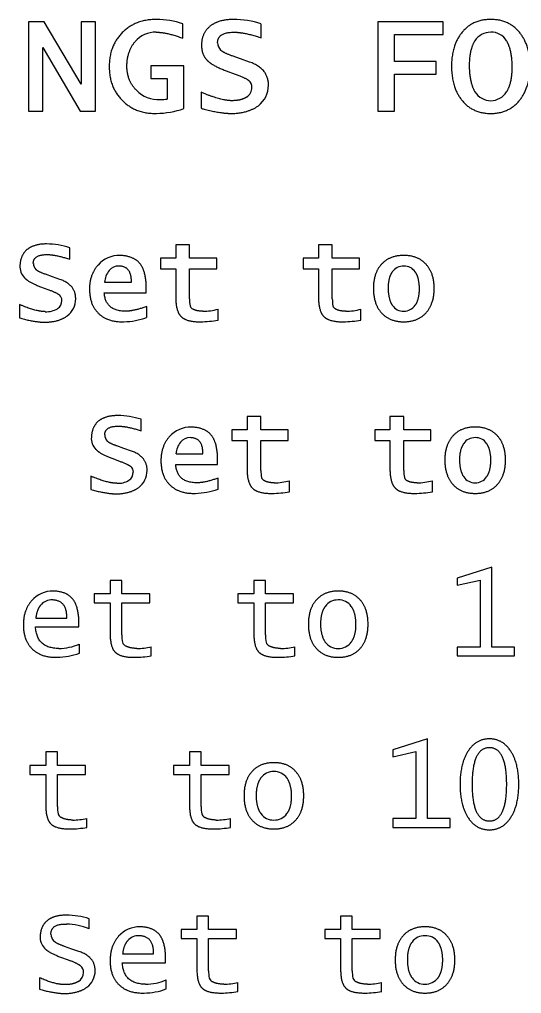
# Model space of a CAD drawing. Extents: x 49 to 1952, y 75 to 1350.
# Drawn here: x 1244.4 to 1311.7, y 980.8 to 1111.3 of the extents above; entities that cross this region are included whole.
import ezdxf

# ---------------------------------------------------------------- set-up
doc = ezdxf.new("R2010")
doc.units = 0
doc.header["$MEASUREMENT"] = 0
doc.layers.add('INSTRUCTIONS', color=98, linetype='Continuous')

msp = doc.modelspace()

# ---------------------------------------------------------------- linework, layer by layer
at = {"layer": 'INSTRUCTIONS'}
for p, q in [((1247.71, 1111), (1245.63, 1111)), ((1245.63, 1111), (1245.63, 1099)), ((1252.67, 1102.62), (1247.71, 1111)), ((1254.59, 1111), (1252.67, 1111)), ((1252.67, 1111), (1252.67, 1102.62)), ((1254.59, 1099), (1254.59, 1111)), ((1301.19, 1111), (1292.44, 1111)), ((1292.44, 1111), (1292.44, 1099)), ((1301.19, 1109.3), (1301.19, 1111)), ((1266.3, 1108.77), (1266.3, 1110.72)), ((1276.81, 1108.83), (1276.81, 1110.69)), ((1294.67, 1105.67), (1294.67, 1109.3)), ((1294.67, 1109.3), (1301.19, 1109.3)), ((1247.56, 1099), (1247.56, 1107.53)), ((1247.56, 1107.53), (1252.57, 1099)), ((1274.05, 1106.01), (1272.92, 1106.41)), ((1275.25, 1105.59), (1274.05, 1106.01)), ((1266.44, 1105.07), (1262, 1105.07)), ((1262, 1105.07), (1262, 1103.37)), ((1266.44, 1099.35), (1266.44, 1105.07)), ((1300.22, 1105.67), (1294.67, 1105.67)), ((1300.22, 1103.96), (1300.22, 1105.67)), ((1262, 1103.37), (1264.22, 1103.37)), ((1264.22, 1103.37), (1264.22, 1100.63)), ((1272.12, 1104.41), (1273.31, 1103.98)), ((1294.67, 1099), (1294.67, 1103.96)), ((1294.67, 1103.96), (1300.22, 1103.96)), ((1268.74, 1101.55), (1268.74, 1099.39)), ((1245.63, 1099), (1247.56, 1099)), ((1252.57, 1099), (1254.59, 1099)), ((1292.44, 1099), (1294.67, 1099)), ((1267.2, 1081.09), (1265.35, 1081.09)), ((1265.35, 1081.09), (1265.35, 1079.3)), ((1267.2, 1079.3), (1267.2, 1081.09)), ((1286.33, 1081.09), (1284.48, 1081.09)), ((1284.48, 1081.09), (1284.48, 1079.3)), ((1286.33, 1079.3), (1286.33, 1081.09)), ((1251.15, 1079.16), (1251.15, 1080.71)), ((1265.35, 1079.3), (1263.31, 1079.3)), ((1263.31, 1079.3), (1263.31, 1077.88)), ((1270.84, 1079.3), (1267.2, 1079.3)), ((1270.84, 1077.88), (1270.84, 1079.3)), ((1284.48, 1079.3), (1282.44, 1079.3)), ((1282.44, 1079.3), (1282.44, 1077.88)), ((1289.98, 1079.3), (1286.33, 1079.3)), ((1289.98, 1077.88), (1289.98, 1079.3)), ((1248.84, 1076.81), (1247.9, 1077.14)), ((1263.31, 1077.88), (1265.35, 1077.88)), ((1265.35, 1077.88), (1265.35, 1074.1)), ((1267.2, 1073.85), (1267.2, 1077.88)), ((1267.2, 1077.88), (1270.84, 1077.88)), ((1282.44, 1077.88), (1284.48, 1077.88)), ((1284.48, 1077.88), (1284.48, 1074.1)), ((1286.33, 1073.85), (1286.33, 1077.88)), ((1286.33, 1077.88), (1289.98, 1077.88)), ((1249.84, 1076.46), (1248.84, 1076.81)), ((1255.82, 1076.09), (1259.42, 1076.09)), ((1259.42, 1076.09), (1259.42, 1076.18)), ((1247.24, 1075.48), (1248.23, 1075.11)), ((1255.78, 1074.67), (1261.4, 1074.67)), ((1261.4, 1074.67), (1261.4, 1075.33)), ((1244.42, 1073.09), (1244.42, 1071.29)), ((1261.46, 1071.34), (1261.46, 1072.84)), ((1271.02, 1071), (1271.02, 1072.47)), ((1290.16, 1071), (1290.16, 1072.47)), ((1260.72, 1056.16), (1260.72, 1057.71)), ((1276.77, 1058.09), (1274.91, 1058.09)), ((1274.91, 1058.09), (1274.91, 1056.3)), ((1276.77, 1056.3), (1276.77, 1058.09)), ((1295.9, 1058.09), (1294.05, 1058.09)), ((1294.05, 1058.09), (1294.05, 1056.3)), ((1295.9, 1056.3), (1295.9, 1058.09)), ((1274.91, 1056.3), (1272.88, 1056.3)), ((1272.88, 1056.3), (1272.88, 1054.88)), ((1280.41, 1056.3), (1276.77, 1056.3)), ((1280.41, 1054.88), (1280.41, 1056.3)), ((1294.05, 1056.3), (1292.01, 1056.3)), ((1292.01, 1056.3), (1292.01, 1054.88)), ((1299.54, 1056.3), (1295.9, 1056.3)), ((1299.54, 1054.88), (1299.54, 1056.3)), ((1272.88, 1054.88), (1274.91, 1054.88)), ((1274.91, 1054.88), (1274.91, 1051.1)), ((1276.77, 1050.85), (1276.77, 1054.88)), ((1276.77, 1054.88), (1280.41, 1054.88)), ((1292.01, 1054.88), (1294.05, 1054.88)), ((1294.05, 1054.88), (1294.05, 1051.1)), ((1295.9, 1050.85), (1295.9, 1054.88)), ((1295.9, 1054.88), (1299.54, 1054.88)), ((1258.41, 1053.81), (1257.47, 1054.14)), ((1259.41, 1053.46), (1258.41, 1053.81)), ((1256.8, 1052.48), (1257.8, 1052.11)), ((1265.39, 1053.09), (1268.99, 1053.09)), ((1268.99, 1053.09), (1268.99, 1053.18)), ((1270.96, 1051.67), (1270.96, 1052.33)), ((1265.35, 1051.67), (1270.96, 1051.67)), ((1253.99, 1050.09), (1253.99, 1048.29)), ((1271.02, 1048.34), (1271.02, 1049.84)), ((1280.59, 1048), (1280.59, 1049.47)), ((1299.73, 1048), (1299.73, 1049.47)), ((1307.69, 1037.88), (1303.06, 1036.43)), ((1307.69, 1027.19), (1307.69, 1037.88)), ((1258.12, 1036.12), (1256.56, 1036.12)), ((1256.56, 1036.12), (1256.56, 1034.31)), ((1258.12, 1034.31), (1258.12, 1036.12)), ((1277.38, 1036.12), (1275.81, 1036.12)), ((1275.81, 1036.12), (1275.81, 1034.31)), ((1277.38, 1034.31), (1277.38, 1036.12)), ((1303.06, 1036.43), (1303.06, 1035.48)), ((1303.06, 1035.48), (1306.12, 1036.17)), ((1306.12, 1036.17), (1306.12, 1027.19)), ((1256.56, 1034.31), (1254.44, 1034.31)), ((1254.44, 1034.31), (1254.44, 1033.12)), ((1261.88, 1034.31), (1258.12, 1034.31)), ((1261.88, 1033.12), (1261.88, 1034.31)), ((1275.81, 1034.31), (1273.69, 1034.31)), ((1273.69, 1034.31), (1273.69, 1033.12)), ((1281.12, 1034.31), (1277.38, 1034.31)), ((1281.12, 1033.12), (1281.12, 1034.31)), ((1254.44, 1033.12), (1256.56, 1033.12)), ((1256.56, 1033.12), (1256.56, 1029.04)), ((1258.12, 1028.81), (1258.12, 1033.12)), ((1258.12, 1033.12), (1261.88, 1033.12)), ((1273.69, 1033.12), (1275.81, 1033.12)), ((1275.81, 1033.12), (1275.81, 1029.04)), ((1277.38, 1028.81), (1277.38, 1033.12)), ((1277.38, 1033.12), (1281.12, 1033.12)), ((1246.61, 1031.06), (1250.75, 1031.06)), ((1250.75, 1031.06), (1250.75, 1031.27)), ((1252.38, 1029.88), (1252.38, 1030.37)), ((1246.56, 1029.88), (1252.38, 1029.88)), ((1252.44, 1026.36), (1252.44, 1027.59)), ((1262.06, 1026.02), (1262.06, 1027.22)), ((1281.31, 1026.02), (1281.31, 1027.22)), ((1306.12, 1027.19), (1303.06, 1027.19)), ((1303.06, 1027.19), (1303.06, 1026)), ((1310.75, 1027.19), (1307.69, 1027.19)), ((1310.75, 1026), (1310.75, 1027.19)), ((1303.06, 1026), (1310.75, 1026)), ((1299.06, 1014.88), (1294.44, 1013.43)), ((1299.06, 1004.19), (1299.06, 1014.88)), ((1249.5, 1013.12), (1247.94, 1013.12)), ((1247.94, 1013.12), (1247.94, 1011.31)), ((1249.5, 1011.31), (1249.5, 1013.12)), ((1268.75, 1013.12), (1267.19, 1013.12)), ((1267.19, 1013.12), (1267.19, 1011.31)), ((1268.75, 1011.31), (1268.75, 1013.12)), ((1294.44, 1013.43), (1294.44, 1012.48)), ((1294.44, 1012.48), (1297.5, 1013.17)), ((1297.5, 1013.17), (1297.5, 1004.19)), ((1247.94, 1011.31), (1245.81, 1011.31)), ((1245.81, 1011.31), (1245.81, 1010.12)), ((1253.25, 1011.31), (1249.5, 1011.31)), ((1253.25, 1010.12), (1253.25, 1011.31)), ((1267.19, 1011.31), (1265.06, 1011.31)), ((1265.06, 1011.31), (1265.06, 1010.12)), ((1272.5, 1011.31), (1268.75, 1011.31)), ((1272.5, 1010.12), (1272.5, 1011.31)), ((1245.81, 1010.12), (1247.94, 1010.12)), ((1247.94, 1010.12), (1247.94, 1006.04)), ((1249.5, 1005.81), (1249.5, 1010.12)), ((1249.5, 1010.12), (1253.25, 1010.12)), ((1265.06, 1010.12), (1267.19, 1010.12)), ((1267.19, 1010.12), (1267.19, 1006.04)), ((1268.75, 1005.81), (1268.75, 1010.12)), ((1268.75, 1010.12), (1272.5, 1010.12)), ((1253.44, 1003.02), (1253.44, 1004.22)), ((1272.69, 1003.02), (1272.69, 1004.22)), ((1297.5, 1004.19), (1294.44, 1004.19)), ((1294.44, 1004.19), (1294.44, 1003)), ((1302.12, 1004.19), (1299.06, 1004.19)), ((1302.12, 1003), (1302.12, 1004.19)), ((1294.44, 1003), (1302.12, 1003)), ((1269.75, 991.12), (1268.19, 991.12)), ((1268.19, 991.12), (1268.19, 989.31)), ((1269.75, 989.31), (1269.75, 991.12)), ((1289, 991.12), (1287.44, 991.12)), ((1287.44, 991.12), (1287.44, 989.31)), ((1289, 989.31), (1289, 991.12)), ((1253.75, 989.41), (1253.75, 990.76)), ((1268.19, 989.31), (1266.06, 989.31)), ((1266.06, 989.31), (1266.06, 988.12)), ((1273.5, 989.31), (1269.75, 989.31)), ((1273.5, 988.12), (1273.5, 989.31)), ((1287.44, 989.31), (1285.31, 989.31)), ((1285.31, 989.31), (1285.31, 988.12)), ((1292.75, 989.31), (1289, 989.31)), ((1292.75, 988.12), (1292.75, 989.31)), ((1251.45, 986.71), (1250.46, 987.06)), ((1266.06, 988.12), (1268.19, 988.12)), ((1268.19, 988.12), (1268.19, 984.04)), ((1269.75, 983.81), (1269.75, 988.12)), ((1269.75, 988.12), (1273.5, 988.12)), ((1285.31, 988.12), (1287.44, 988.12)), ((1287.44, 988.12), (1287.44, 984.04)), ((1289, 983.81), (1289, 988.12)), ((1289, 988.12), (1292.75, 988.12)), ((1249.91, 985.64), (1250.94, 985.27)), ((1252.38, 986.39), (1251.45, 986.71)), ((1258.24, 986.06), (1262.38, 986.06)), ((1262.38, 986.06), (1262.38, 986.27)), ((1258.19, 984.88), (1264, 984.88)), ((1264, 984.88), (1264, 985.37)), ((1247.12, 982.86), (1247.12, 981.32)), ((1264.06, 981.36), (1264.06, 982.59)), ((1273.69, 981.02), (1273.69, 982.22)), ((1292.94, 981.02), (1292.94, 982.22))]:
    msp.add_line(p, q, dxfattribs=at)
for centre, radius, start, end in [((1262.77, 1100.21), 11.08, 71.4414, 90), ((1273.08, 1099.44), 11.86, 71.6519, 90), ((1262.72, 1105.84), 3.76, 90, 138.304), ((1307.56, 1107.04), 2.55, 90.271, 147.0393), ((1307.62, 1107.19), 2.41, 31.0007, 91.6609), ((1272.37, 1108.17), 1.41, 180, 224.6154), ((1263.13, 1104.86), 4.31, 224.8688, 271.8298), ((1273.94, 1102.23), 1.62, 303.7966, 358.7414), ((1274.43, 1102.24), 1.13, 357.9991, 50.3714), ((1274.31, 1102.48), 3.47, 307.4979, 0), ((1262.96, 1110.26), 9.71, 271.7964, 277.4671), ((1307.61, 1103), 2.59, 213.028, 268.7911), ((1307.49, 1103.01), 2.6, 271.2935, 326.9032), ((1262.53, 1110.92), 12.22, 271.0951, 288.6927), ((1248.04, 1071.33), 9.88, 71.6519, 90), ((1257.8, 1075.84), 3.83, 88.7873, 138.2848), ((1246.63, 1078.18), 2.16, 175.8583, 224.6436), ((1247.45, 1078.61), 1.17, 180, 224.6154), ((1258.59, 1075.91), 2.77, 141.1136, 176.3547), ((1257.68, 1076.64), 1.61, 87.6638, 141.1136), ((1295.88, 1076.38), 1.87, 89.3276, 144.2611), ((1295.96, 1076.46), 1.79, 34.3902, 91.8634), ((1248.88, 1073.59), 1.22, 300.6945, 1.8435), ((1249.16, 1073.66), 0.942, 357.9991, 50.3714), ((1249.06, 1073.86), 2.89, 307.4979, 0), ((1272.83, 1073.85), 5.64, 180, 189.6099), ((1291.97, 1073.85), 5.64, 180, 189.6099), ((1248.03, 1075.02), 2.89, 266.9934, 300.6945), ((1267.98, 1073.14), 0.745, 198.343, 236.9446), ((1268.98, 1079.97), 7.77, 270, 285.2283), ((1287.12, 1073.14), 0.745, 198.343, 236.9446), ((1288.12, 1079.97), 7.77, 270, 285.2283), ((1295.85, 1073.99), 1.79, 213.9957, 271.4824), ((1295.89, 1074.1), 1.9, 270.4156, 324.2645), ((1258.15, 1080.73), 9.95, 271.4837, 289.394), ((1268.56, 1084.61), 13.83, 270.4896, 280.2891), ((1287.69, 1084.61), 13.83, 270.4896, 280.2891), ((1257.6, 1048.33), 9.88, 71.6519, 90), ((1267.37, 1052.84), 3.83, 88.7873, 138.2848), ((1256.2, 1055.18), 2.16, 175.8583, 224.6436), ((1257.01, 1055.61), 1.17, 180, 224.6154), ((1267.25, 1053.64), 1.61, 87.6638, 141.1136), ((1305.45, 1053.38), 1.87, 89.3276, 144.2611), ((1305.53, 1053.46), 1.79, 34.3902, 91.8634), ((1268.15, 1052.91), 2.77, 141.1136, 176.3547), ((1258.73, 1050.66), 0.942, 357.9991, 50.3714), ((1258.44, 1050.59), 1.22, 300.6945, 1.8435), ((1258.63, 1050.86), 2.89, 307.4979, 0), ((1282.4, 1050.85), 5.64, 180, 189.6099), ((1277.55, 1050.14), 0.745, 198.343, 236.9446), ((1301.54, 1050.85), 5.64, 180, 189.6099), ((1296.69, 1050.14), 0.745, 198.343, 236.9446), ((1305.42, 1050.99), 1.79, 213.9957, 271.4824), ((1305.46, 1051.1), 1.9, 270.4156, 324.2645), ((1257.6, 1052.02), 2.89, 266.9934, 300.6945), ((1267.72, 1057.73), 9.95, 271.4837, 289.394), ((1278.55, 1056.97), 7.77, 270, 285.2283), ((1297.69, 1056.97), 7.77, 270, 285.2283), ((1278.12, 1061.61), 13.83, 270.4896, 280.2891), ((1297.26, 1061.61), 13.83, 270.4896, 280.2891), ((1248.9, 1030.9), 3.79, 89.3737, 138.4033), ((1248.75, 1031.55), 1.95, 88.1343, 137.9456), ((1287.07, 1031.4), 2.1, 88.6177, 143.8182), ((1287.21, 1031.46), 2.04, 35.3177, 92.2465), ((1263.65, 1028.81), 5.53, 180, 190.3432), ((1282.9, 1028.81), 5.53, 180, 190.3432), ((1249.69, 1033.64), 6.64, 270, 294.4094), ((1259.09, 1028.15), 0.937, 200.2742, 238.3883), ((1278.34, 1028.15), 0.937, 200.2742, 238.3883), ((1287.04, 1029.04), 2.04, 215.3177, 272.2465), ((1287.18, 1029.1), 2.1, 268.6177, 323.8182), ((1249.31, 1035.03), 9.22, 271.1489, 289.8449), ((1260.15, 1035.45), 8.45, 270, 283.0661), ((1279.4, 1035.45), 8.45, 270, 283.0661), ((1259.77, 1038.48), 12.67, 270.2157, 280.4249), ((1279.02, 1038.48), 12.67, 270.2157, 280.4249), ((1278.45, 1008.4), 2.1, 88.6177, 143.8182), ((1278.58, 1008.46), 2.04, 35.3177, 92.2465), ((1255.03, 1005.81), 5.53, 180, 190.3432), ((1274.28, 1005.81), 5.53, 180, 190.3432), ((1250.47, 1005.15), 0.937, 200.2742, 238.3883), ((1251.53, 1012.45), 8.45, 270, 283.0661), ((1269.72, 1005.15), 0.937, 200.2742, 238.3883), ((1270.78, 1012.45), 8.45, 270, 283.0661), ((1278.42, 1006.04), 2.04, 215.3177, 272.2465), ((1278.55, 1006.1), 2.1, 268.6177, 323.8182), ((1251.15, 1015.48), 12.67, 270.2157, 280.4249), ((1270.4, 1015.48), 12.67, 270.2157, 280.4249), ((1250.7, 981.5), 9.75, 71.7722, 90), ((1250.45, 981.5), 8.57, 67.3555, 88.1978), ((1260.53, 985.9), 3.79, 89.3737, 138.4033), ((1249.25, 988.28), 2.07, 176.1041, 224.7663), ((1249.9, 988.69), 1.27, 180, 226.1246), ((1260.38, 986.55), 1.95, 88.1343, 137.9456), ((1298.7, 986.4), 2.1, 88.6177, 143.8182), ((1298.83, 986.46), 2.04, 35.3177, 92.2465), ((1251.87, 983.61), 1.13, 357.4593, 49.976), ((1251.65, 983.55), 1.35, 299.9226, 0.5163), ((1251.79, 983.8), 2.77, 306.7994, 0), ((1275.28, 983.81), 5.53, 180, 190.3432), ((1294.53, 983.81), 5.53, 180, 190.3432), ((1261.32, 988.64), 6.64, 270, 294.4094), ((1270.72, 983.15), 0.937, 200.2742, 238.3883), ((1271.78, 990.45), 8.45, 270, 283.0661), ((1289.97, 983.15), 0.937, 200.2742, 238.3883), ((1291.03, 990.45), 8.45, 270, 283.0661), ((1298.67, 984.04), 2.04, 215.3177, 272.2465), ((1298.8, 984.1), 2.1, 268.6177, 323.8182), ((1260.93, 990.03), 9.22, 271.1489, 289.8449), ((1271.4, 993.48), 12.67, 270.2157, 280.4249), ((1290.65, 993.48), 12.67, 270.2157, 280.4249)]:
    msp.add_arc(centre, radius, start, end, dxfattribs=at)
for points in [[(1262.77, 1111.3), (1259.93, 1111.3), (1258.19, 1109.53)], [(1273.08, 1111.3), (1271.06, 1111.3), (1269.94, 1110.38)], [(1307.56, 1111.3), (1305.12, 1111.3), (1303.71, 1109.58)], [(1311.4, 1109.58), (1309.98, 1111.3), (1307.56, 1111.3)], [(1269.94, 1110.38), (1268.81, 1109.47), (1268.81, 1107.85)], [(1258.19, 1109.53), (1256.44, 1107.77), (1256.44, 1104.98)], [(1262.72, 1109.59), (1264.23, 1109.59), (1266.3, 1108.77)], [(1270.96, 1108.17), (1270.96, 1109.59), (1273.13, 1109.59)], [(1273.13, 1109.59), (1274.6, 1109.59), (1276.81, 1108.83)], [(1303.71, 1109.58), (1302.3, 1107.86), (1302.3, 1105.04)], [(1305.42, 1108.43), (1304.67, 1107.27), (1304.67, 1105.04)], [(1310.44, 1105.04), (1310.4, 1107.23), (1309.68, 1108.43)], [(1312.81, 1105.04), (1312.81, 1107.86), (1311.4, 1109.58)], [(1258.81, 1105.11), (1258.84, 1107.06), (1259.92, 1108.34)], [(1268.81, 1107.85), (1268.81, 1106.59), (1269.55, 1105.84)], [(1272.92, 1106.41), (1271.77, 1106.81), (1271.37, 1107.18)], [(1269.55, 1105.84), (1270.29, 1105.08), (1272.12, 1104.41)], [(1256.44, 1104.98), (1256.44, 1102.19), (1258.2, 1100.45)], [(1260.08, 1101.82), (1258.81, 1103.09), (1258.81, 1105.11)], [(1277.78, 1102.48), (1277.78, 1104.71), (1275.25, 1105.59)], [(1302.3, 1105.04), (1302.3, 1102.16), (1303.72, 1100.43)], [(1304.67, 1105.04), (1304.72, 1102.8), (1305.43, 1101.59)], [(1309.67, 1101.59), (1310.44, 1102.77), (1310.44, 1105.04)], [(1311.39, 1100.43), (1312.81, 1102.16), (1312.81, 1105.04)], [(1273.31, 1103.98), (1274.74, 1103.45), (1275.15, 1103.11)], [(1272.89, 1100.41), (1271.39, 1100.41), (1268.74, 1101.55)], [(1274.84, 1100.89), (1274.12, 1100.41), (1272.89, 1100.41)], [(1258.2, 1100.45), (1259.96, 1098.65), (1262.76, 1098.7)], [(1268.74, 1099.39), (1271.3, 1098.7), (1272.83, 1098.7)], [(1272.83, 1098.7), (1275.04, 1098.73), (1276.42, 1099.73)], [(1303.72, 1100.43), (1305.14, 1098.7), (1307.56, 1098.7)], [(1307.56, 1098.7), (1309.97, 1098.7), (1311.39, 1100.43)], [(1248.04, 1081.21), (1246.35, 1081.21), (1245.42, 1080.45)], [(1245.42, 1080.45), (1244.55, 1079.69), (1244.48, 1078.34)], [(1246.27, 1078.61), (1246.27, 1079.79), (1248.08, 1079.79)], [(1248.08, 1079.79), (1249.3, 1079.79), (1251.15, 1079.16)], [(1260.55, 1078.59), (1259.69, 1079.61), (1257.88, 1079.67)], [(1295.9, 1079.67), (1293.99, 1079.67), (1292.91, 1078.48)], [(1298.89, 1078.48), (1297.81, 1079.67), (1295.9, 1079.67)], [(1254.94, 1078.39), (1253.8, 1077.11), (1253.8, 1075.17)], [(1261.4, 1075.33), (1261.4, 1077.52), (1260.55, 1078.59)], [(1292.91, 1078.48), (1291.83, 1077.29), (1291.83, 1075.26)], [(1299.98, 1075.26), (1299.98, 1077.28), (1298.89, 1078.48)], [(1247.9, 1077.14), (1246.95, 1077.47), (1246.61, 1077.78)], [(1259.42, 1076.18), (1259.42, 1078.2), (1257.75, 1078.25)], [(1294.36, 1077.47), (1293.8, 1076.69), (1293.8, 1075.26)], [(1298, 1075.26), (1297.98, 1076.68), (1297.44, 1077.47)], [(1245.1, 1076.67), (1245.71, 1076.04), (1247.24, 1075.48)], [(1251.95, 1073.86), (1251.96, 1075.72), (1249.84, 1076.46)], [(1248.23, 1075.11), (1249.42, 1074.67), (1249.76, 1074.39)], [(1253.8, 1075.17), (1253.8, 1073.06), (1255, 1071.92)], [(1258.62, 1072.2), (1255.93, 1072.2), (1255.78, 1074.67)], [(1291.83, 1075.26), (1291.83, 1073.18), (1292.91, 1071.98)], [(1293.8, 1075.26), (1293.83, 1073.79), (1294.37, 1072.99)], [(1297.43, 1072.99), (1298, 1073.78), (1298, 1075.26)], [(1298.89, 1071.98), (1299.98, 1073.19), (1299.98, 1075.26)], [(1247.88, 1072.14), (1246.62, 1072.14), (1244.42, 1073.09)], [(1265.35, 1074.1), (1265.35, 1072.19), (1266.06, 1071.49)], [(1284.48, 1074.1), (1284.48, 1072.19), (1285.19, 1071.49)], [(1255, 1071.92), (1256.2, 1070.72), (1258.41, 1070.78)], [(1261.46, 1072.84), (1259.78, 1072.2), (1258.62, 1072.2)], [(1268.98, 1072.2), (1268.06, 1072.2), (1267.58, 1072.52)], [(1288.12, 1072.2), (1287.2, 1072.2), (1286.71, 1072.52)], [(1292.91, 1071.98), (1294, 1070.78), (1295.9, 1070.78)], [(1295.9, 1070.78), (1297.8, 1070.78), (1298.89, 1071.98)], [(1244.42, 1071.29), (1246.55, 1070.72), (1247.83, 1070.72)], [(1247.83, 1070.72), (1249.67, 1070.74), (1250.82, 1071.57)], [(1266.06, 1071.49), (1266.77, 1070.76), (1268.67, 1070.78)], [(1285.19, 1071.49), (1285.9, 1070.76), (1287.81, 1070.78)], [(1254.98, 1057.45), (1254.12, 1056.69), (1254.05, 1055.34)], [(1257.6, 1058.21), (1255.92, 1058.21), (1254.98, 1057.45)], [(1255.84, 1055.61), (1255.84, 1056.79), (1257.65, 1056.79)], [(1257.65, 1056.79), (1258.87, 1056.79), (1260.72, 1056.16)], [(1270.11, 1055.59), (1269.26, 1056.61), (1267.45, 1056.67)], [(1305.47, 1056.67), (1303.56, 1056.67), (1302.48, 1055.48)], [(1308.46, 1055.48), (1307.38, 1056.67), (1305.47, 1056.67)], [(1264.51, 1055.39), (1263.37, 1054.11), (1263.37, 1052.17)], [(1268.99, 1053.18), (1268.99, 1055.2), (1267.32, 1055.25)], [(1270.96, 1052.33), (1270.96, 1054.52), (1270.11, 1055.59)], [(1302.48, 1055.48), (1301.4, 1054.29), (1301.4, 1052.26)], [(1309.54, 1052.26), (1309.54, 1054.28), (1308.46, 1055.48)], [(1254.67, 1053.67), (1255.28, 1053.04), (1256.8, 1052.48)], [(1257.47, 1054.14), (1256.51, 1054.47), (1256.18, 1054.78)], [(1303.93, 1054.47), (1303.37, 1053.69), (1303.37, 1052.26)], [(1307.57, 1052.26), (1307.55, 1053.68), (1307.01, 1054.47)], [(1261.52, 1050.86), (1261.52, 1052.72), (1259.41, 1053.46)], [(1301.4, 1052.26), (1301.4, 1050.18), (1302.48, 1048.98)], [(1303.37, 1052.26), (1303.39, 1050.79), (1303.94, 1049.99)], [(1307, 1049.99), (1307.57, 1050.78), (1307.57, 1052.26)], [(1308.45, 1048.98), (1309.54, 1050.19), (1309.54, 1052.26)], [(1257.8, 1052.11), (1258.98, 1051.67), (1259.33, 1051.39)], [(1263.37, 1052.17), (1263.37, 1050.06), (1264.57, 1048.92)], [(1268.19, 1049.2), (1265.5, 1049.2), (1265.35, 1051.67)], [(1274.91, 1051.1), (1274.91, 1049.19), (1275.62, 1048.49)], [(1294.05, 1051.1), (1294.05, 1049.19), (1294.76, 1048.49)], [(1257.44, 1049.14), (1256.19, 1049.14), (1253.99, 1050.09)], [(1271.02, 1049.84), (1269.35, 1049.2), (1268.19, 1049.2)], [(1253.99, 1048.29), (1256.12, 1047.72), (1257.4, 1047.72)], [(1257.4, 1047.72), (1259.24, 1047.74), (1260.39, 1048.57)], [(1264.57, 1048.92), (1265.77, 1047.72), (1267.98, 1047.78)], [(1275.62, 1048.49), (1276.34, 1047.76), (1278.24, 1047.78)], [(1278.55, 1049.2), (1277.63, 1049.2), (1277.15, 1049.52)], [(1294.76, 1048.49), (1295.47, 1047.76), (1297.38, 1047.78)], [(1297.69, 1049.2), (1296.77, 1049.2), (1296.28, 1049.52)], [(1302.48, 1048.98), (1303.57, 1047.78), (1305.47, 1047.78)], [(1305.47, 1047.78), (1307.37, 1047.78), (1308.45, 1048.98)], [(1251.54, 1033.64), (1250.71, 1034.64), (1248.95, 1034.69)], [(1287.12, 1034.69), (1285.27, 1034.69), (1284.2, 1033.5)], [(1290.06, 1033.5), (1288.99, 1034.69), (1287.12, 1034.69)], [(1246.07, 1033.41), (1244.94, 1032.14), (1244.94, 1030.16)], [(1247.3, 1032.86), (1246.72, 1032.21), (1246.61, 1031.06)], [(1250.75, 1031.27), (1250.75, 1033.43), (1248.81, 1033.5)], [(1252.38, 1030.37), (1252.38, 1032.58), (1251.54, 1033.64)], [(1284.2, 1033.5), (1283.12, 1032.32), (1283.12, 1030.25)], [(1285.38, 1032.64), (1284.75, 1031.78), (1284.75, 1030.25)], [(1289.5, 1030.25), (1289.49, 1031.77), (1288.87, 1032.64)], [(1291.12, 1030.25), (1291.12, 1032.32), (1290.06, 1033.5)], [(1244.94, 1030.16), (1244.94, 1028.06), (1246.12, 1026.94)], [(1283.12, 1030.25), (1283.12, 1028.18), (1284.19, 1027)], [(1284.75, 1030.25), (1284.76, 1028.73), (1285.38, 1027.86)], [(1288.87, 1027.86), (1289.5, 1028.72), (1289.5, 1030.25)], [(1290.06, 1027), (1291.12, 1028.18), (1291.12, 1030.25)], [(1249.69, 1027), (1246.74, 1027), (1246.56, 1029.88)], [(1256.56, 1029.04), (1256.56, 1027.16), (1257.25, 1026.49)], [(1275.81, 1029.04), (1275.81, 1027.16), (1276.5, 1026.49)], [(1246.12, 1026.94), (1247.3, 1025.77), (1249.49, 1025.81)], [(1257.25, 1026.49), (1257.93, 1025.81), (1259.82, 1025.81)], [(1260.15, 1027), (1259.14, 1027.02), (1258.6, 1027.35)], [(1276.5, 1026.49), (1277.18, 1025.81), (1279.07, 1025.81)], [(1279.4, 1027), (1278.39, 1027.02), (1277.85, 1027.35)], [(1284.19, 1027), (1285.26, 1025.81), (1287.12, 1025.81)], [(1287.12, 1025.81), (1288.99, 1025.81), (1290.06, 1027)], [(1307.38, 1014.88), (1305.58, 1014.88), (1304.51, 1013.22)], [(1310.24, 1013.22), (1309.17, 1014.88), (1307.38, 1014.88)], [(1304.51, 1013.22), (1303.44, 1011.57), (1303.44, 1008.79)], [(1307.38, 1013.69), (1305.06, 1013.69), (1305.06, 1008.79)], [(1309.69, 1008.79), (1309.69, 1013.69), (1307.38, 1013.69)], [(1311.31, 1008.79), (1311.31, 1011.57), (1310.24, 1013.22)], [(1275.57, 1010.5), (1274.5, 1009.32), (1274.5, 1007.25)], [(1278.5, 1011.69), (1276.64, 1011.69), (1275.57, 1010.5)], [(1281.43, 1010.5), (1280.37, 1011.69), (1278.5, 1011.69)], [(1282.5, 1007.25), (1282.5, 1009.32), (1281.43, 1010.5)], [(1276.75, 1009.64), (1276.12, 1008.78), (1276.12, 1007.25)], [(1280.88, 1007.25), (1280.86, 1008.77), (1280.25, 1009.64)], [(1303.44, 1008.79), (1303.44, 1006), (1304.51, 1004.34)], [(1305.06, 1008.79), (1305.06, 1003.88), (1307.38, 1003.88)], [(1307.38, 1003.88), (1309.69, 1003.88), (1309.69, 1008.79)], [(1310.24, 1004.34), (1311.31, 1006), (1311.31, 1008.79)], [(1274.5, 1007.25), (1274.5, 1005.18), (1275.57, 1004)], [(1276.12, 1007.25), (1276.14, 1005.73), (1276.75, 1004.86)], [(1280.25, 1004.86), (1280.88, 1005.72), (1280.88, 1007.25)], [(1281.43, 1004), (1282.5, 1005.18), (1282.5, 1007.25)], [(1247.94, 1006.04), (1247.94, 1004.16), (1248.62, 1003.49)], [(1267.19, 1006.04), (1267.19, 1004.16), (1267.87, 1003.49)], [(1251.53, 1004), (1250.52, 1004.02), (1249.98, 1004.35)], [(1270.78, 1004), (1269.77, 1004.02), (1269.23, 1004.35)], [(1275.57, 1004), (1276.63, 1002.81), (1278.5, 1002.81)], [(1278.5, 1002.81), (1280.37, 1002.81), (1281.43, 1004)], [(1304.51, 1004.34), (1305.58, 1002.69), (1307.38, 1002.69)], [(1307.38, 1002.69), (1309.17, 1002.69), (1310.24, 1004.34)], [(1248.62, 1003.49), (1249.3, 1002.81), (1251.19, 1002.81)], [(1267.87, 1003.49), (1268.55, 1002.81), (1270.44, 1002.81)], [(1250.7, 991.25), (1249.03, 991.25), (1248.11, 990.51)], [(1248.11, 990.51), (1247.25, 989.76), (1247.19, 988.42)], [(1248.62, 988.69), (1248.63, 990.13), (1250.72, 990.06)], [(1263.17, 988.64), (1262.33, 989.64), (1260.57, 989.69)], [(1298.75, 989.69), (1296.89, 989.69), (1295.82, 988.5)], [(1301.68, 988.5), (1300.62, 989.69), (1298.75, 989.69)], [(1257.69, 988.41), (1256.56, 987.14), (1256.56, 985.16)], [(1262.38, 986.27), (1262.37, 988.43), (1260.44, 988.5)], [(1264, 985.37), (1264, 987.58), (1263.17, 988.64)], [(1295.82, 988.5), (1294.75, 987.32), (1294.75, 985.25)], [(1302.75, 985.25), (1302.75, 987.32), (1301.68, 988.5)], [(1250.46, 987.06), (1249.41, 987.42), (1249.02, 987.77)], [(1258.93, 987.86), (1258.35, 987.21), (1258.24, 986.06)], [(1297, 987.64), (1296.38, 986.78), (1296.38, 985.25)], [(1301.12, 985.25), (1301.11, 986.77), (1300.5, 987.64)], [(1247.78, 986.82), (1248.38, 986.2), (1249.91, 985.64)], [(1254.56, 983.8), (1254.57, 985.65), (1252.38, 986.39)], [(1250.94, 985.27), (1252.2, 984.81), (1252.6, 984.47)], [(1256.56, 985.16), (1256.56, 983.06), (1257.74, 981.94)], [(1261.32, 982), (1258.36, 982), (1258.19, 984.88)], [(1294.75, 985.25), (1294.75, 983.18), (1295.82, 982)], [(1296.38, 985.25), (1296.39, 983.73), (1297, 982.86)], [(1300.5, 982.86), (1301.12, 983.72), (1301.12, 985.25)], [(1301.68, 982), (1302.75, 983.18), (1302.75, 985.25)], [(1268.19, 984.04), (1268.19, 982.16), (1268.87, 981.49)], [(1287.44, 984.04), (1287.44, 982.16), (1288.12, 981.49)], [(1250.51, 981.94), (1249.16, 981.94), (1247.12, 982.86)], [(1252.32, 982.38), (1251.65, 981.94), (1250.51, 981.94)], [(1257.74, 981.94), (1258.92, 980.77), (1261.12, 980.81)], [(1271.78, 982), (1270.77, 982.02), (1270.23, 982.35)], [(1291.03, 982), (1290.02, 982.02), (1289.48, 982.35)], [(1295.82, 982), (1296.88, 980.81), (1298.75, 980.81)], [(1298.75, 980.81), (1300.62, 980.81), (1301.68, 982)], [(1247.12, 981.32), (1249.18, 980.75), (1250.47, 980.75)], [(1250.47, 980.75), (1252.32, 980.78), (1253.45, 981.58)], [(1268.87, 981.49), (1269.55, 980.81), (1271.44, 980.81)], [(1288.12, 981.49), (1288.8, 980.81), (1290.69, 980.81)]]:
    msp.add_open_spline(points, degree=2, dxfattribs=at)

doc.saveas('drawing.dxf')
